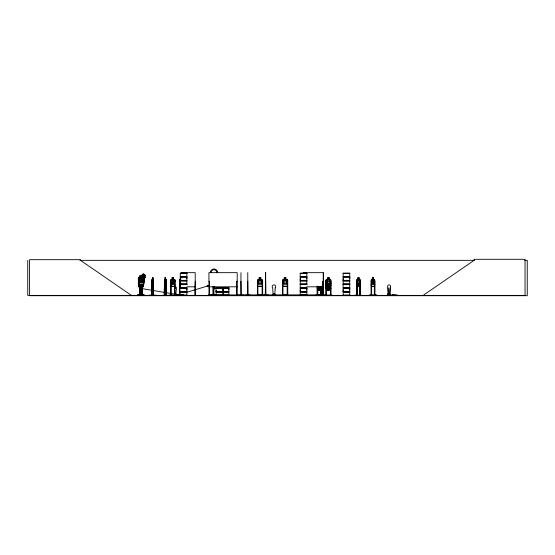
<?xml version="1.0" encoding="UTF-8"?>
<svg xmlns="http://www.w3.org/2000/svg" width="555" height="555" viewBox="0 0 555 555"><rect width="100%" height="100%" fill="white"/><g stroke="black" fill="none" stroke-linecap="round" stroke-linejoin="round"><path stroke-width="0.83" d="M186.875 289.849L186.875 288.218L180.264 288.218M186.875 278.721L186.875 277.098L180.264 277.098M216.096 291.472L216.096 289.849L216.089 291.472L228.854 291.472L228.854 288.218L213.751 288.163L214.306 288.177L214.292 288.753M222.701 289.849L222.701 288.218L222.701 291.472M223.499 289.849L223.499 288.218L223.499 291.472M228.847 289.849L228.847 288.218M300.227 291.472L300.227 288.218L306.846 288.218L306.839 291.472L300.227 291.472L300.234 289.849M300.227 280.344L300.227 277.098L306.846 277.098L306.839 280.344L300.227 280.344L300.234 278.721M306.839 289.849L306.839 288.218M306.839 278.721L306.839 277.098M343.143 291.472L343.143 288.218L349.754 288.218L349.747 291.472L343.143 291.472L343.15 289.849M343.143 280.344L343.143 277.098L349.754 277.098L349.747 280.344L343.143 280.344L343.15 278.721M349.747 289.849L349.747 288.218M349.747 278.721L349.747 277.098M238.4 295.135L243.7 295.114M245.206 295.135L250.513 295.114M262.73 295.128L268.419 295.114M390.165 287.906L389.797 294.719L390.165 287.906A1.769 1.519 -90 0 0 390.165 285.402A1.769 1.519 -90 0 0 388.014 285.402A1.769 1.519 -90 0 0 388.014 287.906L388.236 293.866M388.382 293.63C389.312 293.623 388.382 294.032 388.653 293.553M137.571 295.045L144.217 295.045M137.64 294.781L144.154 294.781M273.899 293.949L274.163 293.796M151.931 286.595L153.36 286.595L153.562 280.192L152.923 279.581M153.36 286.595L153.541 284.861M165.931 286.595L165.924 279.581M174.887 294.858L174.638 290.314A1.179 1.061 -90 0 1 174.853 288.461L174.957 286.886M175.373 294.289L175.817 294.247L175.401 294.414M175.762 294.414L175.789 294.185M175.387 294.219L175.546 294.386M139.069 285.506C137.689 284.944 138.75 288.545 138.66 285.603L139.021 285.61M138.41 286.72L139.367 278.839L139.832 278.832L138.882 286.741M138.875 286.727C139.305 283.709 138.653 287.067 139.631 286.789M143.155 285.471C142.496 285.263 143.669 288.35 143.572 285.478M138.937 283.126L139.471 278.971L140.006 278.36C140.484 278.027 145.549 278.402 143.925 278.811L143.072 286.706M143.44 286.713L144.383 278.804C144.279 282.405 144.161 286.394 139.201 284.687L138.868 283.106L139.367 278.839M142.836 278.374L143.023 276.785L141.345 276.792L141.164 278.381L140.29 278.929L139.922 281.85L140.595 283.092L142.163 283.085L143.162 281.829L143.53 278.915L142.76 278.395M217.172 295.357L209.846 295.364L228.861 295.26L228.847 292.124L216.089 292.124L216.186 295.392M273.899 293.533L273.816 293.838M177.045 295.357L183.802 295.107M182.061 295.357L181.249 295.392L181.284 294.885M149.122 295.135L155.927 295.135M161.658 295.392L168.554 295.357M181.027 295.357L181.103 294.885M165.869 283.466L165.577 284.861L165.029 284.861L165.029 279.637M209.734 295.392L209.797 294.962M209.866 295.135L228.847 295.17M360.278 284.861L359.869 286.595L357.122 286.595M374.292 286.595L374.743 284.868M388.923 293.782L388.833 293.581M354.839 295.135L362.387 295.357M369.2 295.364L376.769 295.135L369.228 295.114M174.547 286.54L171.106 286.54L170.607 284.868L171.1 286.595L174.603 286.595L175.116 280.192L174.582 279.581L173.576 279.581M179.674 295.399L179.667 280.199L180.299 279.581M179.924 279.581L179.667 280.199M174.596 286.595L175.089 284.868M151.744 295.399L151.744 280.199L152.389 279.581L152.334 277.84L152.972 277.84L153.249 283.466L152.958 284.861L152.41 284.861L152.389 277.84M151.98 286.595L151.987 279.581M165.98 286.595L164.551 286.595L164.426 280.199L165.008 279.581M315.531 295.135L326.215 295.135L319.715 295.135M262.633 284.868L262.036 286.595L257.95 286.595L257.409 284.868M287.712 284.868L287.115 286.595L283.029 286.595L282.495 284.868L282.55 280.226L283.05 279.581L284.236 279.581L284.236 277.84L285.971 277.84L285.915 279.637L286.782 280.219L286.782 283.466L285.915 284.861L284.292 284.861L283.418 283.466L283.418 280.219L284.292 279.637L284.292 277.895L285.915 277.895M326.465 281.711L325.868 283.445L326.506 281.774L330.551 281.711L331.085 283.445M331.085 284.868L330.489 286.595L326.402 286.595L325.861 284.868L326.444 286.54L330.447 286.54M144.092 274.905A4.232 1.325 86.7 0 0 142.94 275.197L142.233 275.558L142.226 274.621A4.939 1.547 86.7 0 1 144.133 275.322L144.862 275.773L145.077 275.141L144.293 275.8M142.808 275.523L142.795 274.593A4.939 1.547 86.7 0 1 144.702 275.294L144.862 275.773M145.077 275.141L145.306 277.708L143.925 276.869L144.709 276.21A4.232 1.325 86.7 0 0 144.265 275.141M145.306 277.708L144.494 276.834L144.709 276.21M169.039 295.364L176.428 295.135M169.067 295.135L171.814 295.364M142.233 275.558L142.364 275.231A4.232 1.325 86.7 0 1 144.14 276.244M208.853 295.329L208.874 294.885M257.277 295.357L257.326 294.885M325.403 295.364L326.368 294.885M173.847 279.581L171.106 286.595M318.625 286.706L318.112 288.128L319.194 286.505L320.311 288.1L319.742 286.713M143.135 284.666L143.891 283.085M357.163 286.595L356.754 280.199L357.17 279.581M356.837 280.226L357.191 279.637M213.841 288.753L213.855 288.177M371.559 279.581L371.135 280.199L371.156 295.399M371.219 280.226L371.572 279.637M327.603 288.732L327.61 290.473L329.344 290.473L329.288 288.676L330.156 288.094L330.156 284.847L329.288 283.452L329.288 280.219L327.665 280.219L327.665 283.466L326.791 284.847L326.791 288.094L327.665 288.676L327.665 290.418M329.288 277.895L327.665 277.895L327.665 279.637L326.791 280.219L326.791 283.466L327.665 284.861L327.582 288.087L328.498 286.505C329.171 289.127 331.085 288.121 328.844 286.109C331.273 283.619 329.129 283.099 328.47 285.728C327.769 283.099 325.709 283.626 328.123 286.102L327.02 288.1L329.288 288.094L329.288 284.847L330.156 283.466L330.156 280.219L329.288 279.637L329.344 277.84L327.603 277.84L327.603 279.581L326.416 279.581L325.861 280.199L325.757 295.364M320.797 288.732L321.227 288.114M171.037 295.399L170.989 281.26L170.489 281.26L170.503 295.399L170.607 280.199L171.113 279.581L172.119 279.581L172.092 277.84L173.604 277.84L173.528 279.637L174.298 280.219L174.298 283.466L173.555 284.861L172.175 284.861L171.433 283.466L171.433 280.219L172.175 279.637L172.14 277.895L173.555 277.895M170.642 284.868L170.642 280.199L171.134 279.637L174.547 279.637M397.075 295.274L387.237 295.378L397.234 295.371L397.047 294.982L391.365 295.17M387.584 295.385L388.007 295.399M389.131 295.392L389.402 295.399M389.575 295.392L389.7 294.247M394.771 294.982L394.952 295.371M395.035 295.378L395.396 295.371L394.771 295.17M174.776 295.378L175.297 295.385M174.95 295.392L175.609 295.274M176.643 295.371L176.088 295.385M177.496 295.17L176.858 295.392L177.676 295.385L177.503 294.982M331.085 288.114L330.53 288.732L326.479 288.732L325.868 288.121L325.924 280.226L326.444 279.637L330.447 279.637M272.332 295.392L272.526 295.17M272.838 294.982L272.616 294.247L272.491 295.392M272.671 295.385L275.453 295.399M272.63 295.17L273.164 295.399M272.852 295.392L273.289 295.385M276.91 295.399L274.704 295.107L275.266 295.385M274.808 295.385L274.399 295.378L275.28 295.17L275.266 294.247L275.148 295.274M357.968 279.637L357.378 280.219L357.378 283.466L357.968 284.861L359.064 284.861L359.647 283.466L359.099 277.84L357.926 277.84L357.926 279.581M373.515 277.895L372.363 277.895L372.405 279.637L371.767 280.219L371.767 283.466L372.363 284.861L373.473 284.861L374.07 283.466L373.515 277.84M208.292 285.541L208.798 286.116L208.292 286.685M138.91 286.727L138.535 286.123L138.854 286.769M143.669 285.561L143.121 285.575M423.146 295.399L474.095 260.337L474.095 259.303L525.037 259.303L525.037 295.399L27.75 295.399L27.75 260.337M140.297 288.322L179.771 294.982M140.443 288.343C138.889 289.807 142.475 289.557 140.935 288.295M301.303 295.364L305.132 295.107M388.451 293.553L388.972 293.581M170.787 295.385L170.836 294.885M172.182 295.392L172.286 295.114M174.894 294.622L174.783 295.385L175.207 295.302M177.281 295.17L180.576 294.171M187.167 292.173L207.771 285.943C206.724 284.326 207.431 288.336 207.771 285.943M142.073 275.002L142.642 274.975M143.925 276.869L144.494 276.834M138.944 285.284L138.452 285.284M138.944 285.645C143.419 283.744 146.964 287.407 138.951 286.54M142.947 277.819L143.405 277.819L142.802 277.195L138.903 277.216L138.368 277.84L138.459 286.546M140.061 277.209L140.033 275.474C142.815 273.629 141.442 279.782 141.657 275.523M138.896 285.749L138.854 277.847L138.341 277.847L138.403 286.546M143.891 278.416L142.774 278.423L143.037 276.813L141.365 276.82L141.213 278.43L139.402 278.922M139.201 284.687L143.121 284.639M143.488 286.609L138.368 286.623L143.474 286.692M79.837 260.337L474.358 260.337M524.648 260.337L527.25 260.337L527.25 295.697L29.54 295.697L29.54 259.671L80.489 259.671L80.489 260.337L131.431 295.399M181.076 272.665L195.214 272.665L195.235 295.399M303.217 272.665L323.218 272.665L323.253 295.392M180.264 273.178L186.889 273.178M300.22 273.178L306.846 273.178M343.136 273.178L349.761 273.178M180.271 273.504L186.875 273.504M300.234 273.504L306.839 273.504M343.15 273.504L349.747 273.504M140.033 275.474L140.117 277.271L139.284 277.854L139.298 281.101M180.222 276.668L186.931 276.668M300.179 276.668L306.887 276.668M343.094 276.668L349.803 276.668M180.222 276.869L186.931 276.869M300.179 276.869L306.887 276.869M343.094 276.869L349.803 276.869M138.805 277.847L138.847 285.749M164.953 277.84L165.598 277.84M180.243 277.84L180.875 277.84M372.322 277.84L373.557 277.84L373.557 279.581M152.354 277.895L152.958 277.895M164.974 277.895L165.577 277.895L165.869 280.219L165.765 295.399M180.264 277.895L180.854 277.895M260.836 277.895L259.213 277.895L259.213 279.637L258.339 280.219L258.339 283.466L259.213 284.861L260.836 284.861L261.703 283.466L261.703 280.219L260.836 279.637L260.892 277.84L259.15 277.84L259.15 279.581L257.964 279.581L257.409 280.199L257.381 295.399M357.968 277.895L359.106 277.895L359.064 286.595M152.861 278.187L152.507 278.187L152.861 278.77M165.48 278.187L165.126 278.187L165.48 278.77M180.757 278.187L180.757 278.77M165.543 279.581L165.98 279.581M260.892 279.581L262.015 279.581L262.633 280.192L262.675 295.357M285.971 279.581L287.101 279.581L287.712 280.192L287.781 295.364M329.344 279.581L330.468 279.581L331.085 280.192L331.023 295.399L330.967 294.885M357.129 279.581L357.968 279.581M359.064 279.581L359.904 279.581L360.313 280.192L359.841 279.637L357.149 279.637M371.517 279.581L372.363 279.581M373.515 279.581L374.327 279.581M151.945 279.637L153.346 279.637M164.564 279.637L165.966 279.637M179.862 279.637L180.854 279.637M257.992 279.637L261.995 279.637M283.071 279.637L287.074 279.637L287.656 280.219M371.531 279.637L374.306 279.637L374.66 280.219L374.66 284.861M164.426 280.199L164.363 295.399M175.061 280.192L174.561 279.581L175.04 280.219L174.957 295.399M356.754 280.199L356.816 295.399M180.854 280.219L180.32 280.219L180.32 283.466L180.854 283.466M357.968 280.219L359.064 280.219M180.264 280.344L186.882 280.344L186.882 277.098M180.222 280.573L186.931 280.573M300.179 280.573L306.887 280.573M343.094 280.573L349.803 280.573M180.222 280.774L186.931 280.774M300.179 280.774L306.887 280.774M343.094 280.774L349.803 280.774M180.264 281.003L186.882 281.003L186.882 284.132L180.264 284.139M153.485 281.26L153.305 295.399M175.005 281.26L174.506 281.26L174.457 295.399M195.214 281.26L194.951 295.399M208.923 281.26L209.408 281.26L209.457 295.399M237.214 281.26L236.735 281.26L236.68 295.399M240.953 281.26L241.141 295.399L241.196 294.885M247.766 281.26L247.946 295.399M257.381 281.26L257.86 281.26L257.915 295.399M262.577 281.26L262.092 281.26L262.147 295.399M265.477 281.26L265.29 295.399M265.672 281.26L265.852 295.399L265.914 294.885M282.46 281.26L282.939 281.26L282.995 295.399M287.656 281.26L287.178 281.26L287.178 295.399M323.461 281.26L323.648 295.399M325.827 281.26L326.312 281.26L326.361 295.399M331.023 281.26L330.544 281.26L330.6 295.399M356.803 281.26L357.26 281.26L357.295 295.399M371.156 281.26L371.621 281.26M327.665 283.466L329.288 283.452M357.968 283.466L359.064 283.466M180.271 284.049L186.875 284.049M343.15 284.049L349.747 284.049L349.754 281.003L343.143 281.003L343.143 284.132L349.761 284.132M300.22 284.139L306.846 284.139M180.264 284.271L186.889 284.271M300.22 284.271L306.846 284.306M343.136 284.306L349.761 284.306M180.264 284.438L186.889 284.417M306.846 284.417L300.22 284.417L300.234 287.566L306.846 287.566M180.271 284.625L186.875 284.625M300.234 284.625L306.839 284.625M343.15 284.625L349.747 284.625M164.37 284.868L164.606 286.595M179.737 284.868L179.848 286.595M180.854 284.861L180.32 284.861L180.028 283.466L180.299 277.84M327.665 284.861L329.288 284.847M371.135 284.868L371.545 286.595L374.334 286.595M139.818 286.553L140.484 286.553L140.484 295.392M151.945 286.54L153.346 286.54M164.564 286.54L165.966 286.54M261.995 286.54L257.992 286.54L257.471 284.861L257.471 280.226M287.074 286.54L283.071 286.54L282.55 284.861M357.149 286.54L359.883 286.54M371.531 286.54L374.306 286.54M142.073 295.399L142.073 286.56L141.407 286.56L141.463 295.399M186.896 286.81L195.214 286.81M208.923 286.81L237.214 286.81M306.547 286.81L323.218 286.81M175.893 287.032L175.949 288.461A1.179 1.061 -90 0 1 176.136 290.314L175.914 294.858L174.853 294.858M180.264 287.566L186.882 287.566M216.089 287.566L228.854 287.566M180.222 287.795L186.931 287.795M216.048 287.795L228.903 287.795M300.179 287.795L306.887 287.795M343.094 287.795L349.803 287.795M387.959 287.906L388.292 293.866M180.222 287.996L186.931 287.996M216.048 287.996L228.903 287.996M300.179 287.996L306.887 287.996M343.094 287.996L349.803 287.996M175.914 288.461L175.914 287.185M213.751 288.753L216.339 288.697M320.832 288.732L317.64 288.732L317.162 288.121L317.696 288.676M319.909 288.732L319.909 290.473L318.514 290.473L317.918 286.47M180.264 291.472L186.882 291.472L186.882 288.218M180.222 291.694L186.931 291.694M216.048 291.694L228.903 291.694M300.179 291.694L306.887 291.694M343.094 291.694L349.803 291.694M180.222 291.895L186.931 291.895M216.048 291.895L228.903 291.895M300.179 291.895L306.887 291.895M343.094 291.895L349.803 291.895M180.264 292.124L186.882 292.124L186.882 295.26L169.067 295.329M388.278 293.435L388.278 294.982L388.209 293.435L388.972 293.435L388.972 294.982L388.909 293.435M175.935 294.081L175.408 294.081L175.408 295.114M388.34 294.247L387.418 294.247L387.418 295.17M174.471 294.622L175.019 294.622L175.054 295.399M175.935 294.622L176.483 294.622L176.428 295.329L176.358 294.622M178.315 294.837L179.487 294.837M392.288 294.837L393.467 294.837M151.945 294.885L151.529 295.399M153.111 294.885L153.52 295.399M164.148 294.885L164.564 294.885M170.44 294.885L171.037 294.885M174.457 294.885L180.417 295.17M180.958 294.982L183.615 294.982M208.798 294.962L321.414 294.885L321.414 295.399L321.366 286.248M322.837 294.885L323.704 294.885L323.711 295.399M331.078 294.885L330.489 294.885L330.489 295.399M357.295 294.885L356.761 294.885L356.761 295.399M359.924 294.885L360.452 294.885M371.122 294.885L371.656 294.885M374.875 294.885L374.341 294.885L374.341 295.399L374.375 281.26L374.84 281.26L374.819 295.399M390.269 294.982L387.598 294.982L387.598 294.247M257.915 295.031L262.043 295.031M282.995 295.031L287.122 295.031M326.361 295.031L330.489 295.031M173.68 295.364L186.875 295.17M300.234 295.17L306.839 295.17M343.15 295.17L349.747 295.17M237.332 295.357L237.269 294.885M319.742 295.364L326.215 295.329L326.25 294.885M369.221 295.329L376.776 295.357M139.645 286.651L138.979 286.713M175.387 286.595L175.928 287.032M323.079 295.364L323.072 294.885M214.181 288.739L214.161 286.512M374.285 279.581L374.743 280.192L374.708 295.399M165.917 279.637L166.112 295.399M153.298 279.581L153.395 295.399M371.219 284.861L371.572 286.54M356.837 284.861L357.191 286.54M180.215 279.581L180.604 281.843M144.508 275.176L144.73 277.743M143.391 284.146L143.447 285.721M142.933 284.146L142.989 285.728M390.442 295.17L390.442 294.247L389.52 294.247L389.52 294.982M374.625 294.885L374.646 295.399M374.514 281.26L374.472 295.399M372.363 277.84L372.363 279.637M371.621 286.248L371.656 295.399M371.482 281.26L371.524 295.399M371.427 294.885L371.35 295.399L371.288 281.26M360.396 295.399L360.417 281.26L359.959 281.26L359.924 295.399M360.278 295.399L360.271 280.192L360.23 284.861M360.174 294.885L360.153 295.399M360.098 281.26L360.056 295.399M357.968 277.84L357.968 286.595M357.156 294.885L357.156 295.399M357.122 281.26L357.122 295.399M356.934 281.26L356.934 295.399M323.468 272.665L323.461 295.399M323.329 295.399L323.35 281.26L322.885 281.26L322.844 295.399M323.017 281.26L322.975 295.399M321.255 286.248L321.178 295.399M321.074 294.885L321.054 295.399M320.998 287.913L320.957 295.399L320.88 286.248M320.665 294.962L320.665 295.399M320.54 286.47L319.874 290.473M319.985 294.962L319.985 295.399M319.86 286.47L319.86 288.094L318.598 288.094L318.598 286.47M319.791 294.962L319.791 295.399M319.687 295.107L319.659 294.962M318.625 294.962L318.625 295.399M317.703 287.913L317.744 295.399M317.592 286.248L317.633 295.399M317.529 294.885L317.509 295.399M317.411 294.885L317.391 295.399M317.245 286.546L317.335 295.399M317.217 286.248L317.224 295.399M303.724 295.031L303.724 295.399M303.682 294.885L303.592 295.399M303.495 294.885L303.474 295.399M303.425 294.885L303.405 295.399M303.349 294.885L303.308 295.399M303.217 294.885L303.238 295.399M301.871 294.962L301.871 295.399M300.997 294.962L300.997 295.399M287.601 294.885L287.601 295.399M287.122 294.885L287.122 295.399M282.883 294.885L282.883 295.399M282.495 280.199L282.516 295.399M282.405 294.885L282.405 295.399M280.351 295.399L278.145 295.399M275.155 294.982L275.155 295.399M274.364 294.982L274.357 293.435L273.553 293.435L273.553 294.982M265.672 272.665L265.672 295.399M265.651 294.885L265.637 295.399M265.47 272.665L265.477 295.399M262.522 294.885L262.522 295.399M262.043 294.885L262.043 295.399M248.009 294.885L248.078 295.399M247.766 272.665L247.766 295.399L247.738 294.885M240.96 272.665L240.953 295.399M240.905 294.885L240.905 295.399M237.131 295.399L237.214 272.665L208.923 272.665L208.985 295.399M236.791 294.885L236.791 295.399M223.499 292.124L223.505 295.26M222.701 292.124L222.708 295.26M214.07 286.512L214.07 288.163M213.751 286.512L213.862 295.399M213.675 288.17L213.675 295.399M213.55 288.17L213.522 295.399L213.508 286.56M213.356 286.56L213.356 295.399M213.21 286.56L213.238 295.399M213.169 286.56L213.169 295.399M212.544 294.962L212.579 295.399M211.545 294.962L211.545 295.399M209.346 294.885L209.353 295.399M181.395 294.885L181.381 295.399M181.187 294.885L181.187 295.399M180.999 294.885L181.013 295.399M179.848 295.399L179.834 281.26L179.501 295.399M179.584 294.885L179.612 295.399M176.06 294.622L176.06 295.239M175.893 294.081L175.935 295.114M174.679 294.885L174.679 295.399M174.603 281.26L174.554 295.399M170.891 281.26L170.94 295.399M170.656 294.885L170.642 295.399M166.118 295.399L165.737 294.885L165.758 295.399M165.938 281.26L165.931 295.399M165.543 277.84L165.577 279.637M165.008 277.84L164.974 279.637M164.537 295.399L164.523 281.26L164.176 295.399M164.433 294.885L164.405 295.399M153.27 294.885L153.242 295.399M153.152 285.416L153.131 295.399M152.923 277.84L152.903 279.637M151.917 295.399L151.897 281.26L151.543 295.399M151.779 294.885L151.806 295.399M142.018 286.56L141.976 295.399L141.858 286.56M141.636 286.56L141.622 295.399M141.497 286.56L141.553 295.399M140.332 286.553L140.332 295.392M140.262 286.553L140.249 288.156M140.249 289.765L140.262 295.392M140.047 286.553L140.033 295.392M139.916 286.553L139.895 295.392M139.818 287.358L139.818 295.392M210.29 272.269A4.454 3.843 -90 0 1 214.001 268.967A4.454 3.843 -90 0 1 217.713 272.269M210.845 272.463A3.719 3.205 -90 0 1 213.939 269.702A3.719 3.205 -90 0 1 217.033 272.463M180.611 286.99A1.769 1.589 -90 0 1 180.611 286.075M139.749 288.413C140.908 290.501 141.352 286.359 139.749 288.413M275.197 287.906L274.829 294.719L273.06 294.719L272.692 287.906A1.769 1.769 0 0 1 272.699 285.402A1.769 1.769 0 0 1 275.197 285.402A1.769 1.769 0 0 1 275.197 287.906M141.13 278.929L140.755 281.843L142.323 281.836L142.697 278.922L141.13 278.929M141.643 277.105L141.574 277.625L142.579 277.618L142.649 277.098L141.643 277.105M142.94 282.53L142.392 282.585L141.664 281.08C140.769 283.39 138.694 283.057 141.352 280.74C139.374 278.936 141.449 278.027 141.726 280.386C142.607 278.187 144.619 278.534 142.045 280.747L142.94 282.53M183.33 295.17L183.982 295.371L183.33 295.17M141.393 275.814L140.387 275.814L140.387 276.397L141.393 276.39L141.393 275.814M143.017 285.804L139.034 285.825L143.017 285.804M186.889 273.296L180.264 273.31L180.271 276.445L186.882 276.445L186.882 273.31M306.846 273.303L300.22 273.31L300.234 276.445L306.846 276.445L306.846 273.31M349.761 273.31L343.136 273.31L343.15 276.445L349.754 276.445L349.754 273.31M173.306 278.187L172.418 278.187L172.418 278.77L173.306 278.77L173.306 278.187M260.545 278.187L259.497 278.187L259.497 278.77L260.545 278.77L260.545 278.187M285.624 278.187L284.583 278.187L284.583 278.77L285.624 278.77L285.624 278.187M328.997 278.187L327.956 278.187L327.956 278.77L328.997 278.77L328.997 278.187M358.863 278.187L358.162 278.187L358.162 278.77L358.863 278.77L358.863 278.187M373.272 278.187L372.565 278.187L372.565 278.77L373.272 278.77L373.272 278.187M152.958 280.219L152.41 280.219L152.41 283.466L152.958 283.466L152.958 280.219M165.577 280.219L165.029 280.219L165.029 283.466L165.577 283.466L165.577 280.219M173.555 280.219L172.175 280.219L172.175 283.466L173.555 283.466L173.555 280.219M260.836 280.219L259.213 280.219L259.213 283.466L260.836 283.466L260.836 280.219M285.915 280.219L284.292 280.219L284.292 283.466L285.915 283.466L285.915 280.219M373.473 280.219L372.363 280.219L372.363 283.466L373.473 283.466L373.473 280.219M306.846 281.003L300.227 281.003L300.227 284.132L306.839 284.049L306.846 281.003M138.937 284.236L138.396 282.509L138.937 284.236M349.761 284.424L343.136 284.417L343.15 287.566L349.754 287.566L349.754 284.438M319.638 289.543L318.827 289.543L318.827 290.126L319.638 290.126L319.638 289.543M328.997 289.543L327.956 289.543L327.956 290.126L328.997 290.126L328.997 289.543M306.846 292.124L300.227 292.124L300.227 295.26L306.846 295.267L306.839 292.124M349.754 292.124L343.143 292.124L343.143 295.26L349.761 295.26L349.754 292.124"/></g></svg>
